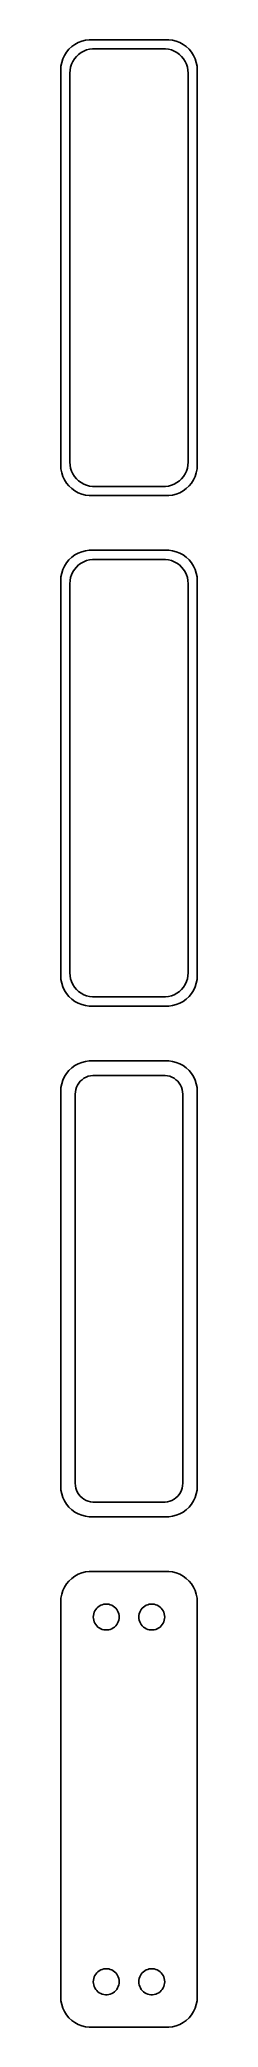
# Model space of a CAD drawing. Header units: metres. Extents: x -11 to 11, y 299 to 625.
import ezdxf

# ---------------------------------------------------------------- set-up
doc = ezdxf.new("R2010")
doc.units = ezdxf.units.M

msp = doc.modelspace()

# ---------------------------------------------------------------- linework, layer by layer
for p, q in [((-8.92912, 624.722), (-9.43712, 624.353)), ((-8.37889, 625.024), (-8.92912, 624.722)), ((-7.79507, 625.255), (-8.37889, 625.024)), ((-7.1869, 625.411), (-7.79507, 625.255)), ((-6.56395, 625.49), (-7.1869, 625.411)), ((6.56395, 625.49), (-6.56395, 625.49)), ((7.1869, 625.411), (6.56395, 625.49)), ((7.79507, 625.255), (7.1869, 625.411)), ((8.37889, 625.024), (7.79507, 625.255)), ((8.92912, 624.722), (8.37889, 625.024)), ((9.43712, 624.353), (8.92912, 624.722)), ((-11.0929, 621.743), (-11.2106, 621.127)), ((-10.8989, 622.341), (-11.0929, 621.743)), ((-10.6315, 622.909), (-10.8989, 622.341)), ((-10.2951, 623.439), (-10.6315, 622.909)), ((-9.89484, 623.923), (-10.2951, 623.439)), ((-9.43712, 624.353), (-9.89484, 623.923)), ((-9.62433, 620.995), (-9.4691, 621.472)), ((-9.4691, 621.472), (-9.25522, 621.927)), ((-9.25522, 621.927), (-8.98605, 622.351)), ((-8.98605, 622.351), (-8.66586, 622.738)), ((-8.66586, 622.738), (-8.29968, 623.082)), ((-8.29968, 623.082), (-7.8933, 623.377)), ((-7.8933, 623.377), (-7.45311, 623.619)), ((-7.45311, 623.619), (-6.98605, 623.804)), ((-6.98605, 623.804), (-6.49951, 623.929)), ((-6.49951, 623.929), (-6.00116, 623.992)), ((-6.00116, 623.992), (6.00116, 623.992)), ((6.00116, 623.992), (6.49951, 623.929)), ((6.49951, 623.929), (6.98605, 623.804)), ((6.98605, 623.804), (7.45311, 623.619)), ((7.45311, 623.619), (7.8933, 623.377)), ((7.8933, 623.377), (8.29968, 623.082)), ((8.29968, 623.082), (8.66586, 622.738)), ((8.66586, 622.738), (8.98605, 622.351)), ((8.98605, 622.351), (9.25522, 621.927)), ((9.25522, 621.927), (9.4691, 621.472)), ((9.89484, 623.923), (9.43712, 624.353)), ((9.4691, 621.472), (9.62433, 620.995)), ((10.2951, 623.439), (9.89484, 623.923)), ((10.6315, 622.909), (10.2951, 623.439)), ((10.8989, 622.341), (10.6315, 622.909)), ((11.0929, 621.743), (10.8989, 622.341)), ((11.2106, 621.127), (11.0929, 621.743)), ((-11.2106, 621.127), (-11.25, 620.5)), ((-11.25, 620.5), (-11.25, 555.5)), ((-9.75, 620), (-9.71844, 620.501)), ((-9.75, 556), (-9.75, 620)), ((-9.71844, 620.501), (-9.62433, 620.995)), ((9.62433, 620.995), (9.71844, 620.501)), ((9.71844, 620.501), (9.75, 620)), ((9.75, 620), (9.75, 556)), ((11.25, 620.5), (11.2106, 621.127)), ((11.25, 555.5), (11.25, 620.5)), ((-9.71844, 555.499), (-9.75, 556)), ((9.75, 556), (9.71844, 555.499)), ((-11.25, 555.5), (-11.2106, 554.873)), ((-11.2106, 554.873), (-11.0929, 554.257)), ((-11.0929, 554.257), (-10.8989, 553.659)), ((-10.8989, 553.659), (-10.6315, 553.091)), ((-10.6315, 553.091), (-10.2951, 552.561)), ((-9.62433, 555.005), (-9.71844, 555.499)), ((-9.4691, 554.528), (-9.62433, 555.005)), ((-9.25522, 554.073), (-9.4691, 554.528)), ((-8.98605, 553.649), (-9.25522, 554.073)), ((-8.66586, 553.262), (-8.98605, 553.649)), ((-8.29968, 552.918), (-8.66586, 553.262)), ((-7.8933, 552.623), (-8.29968, 552.918)), ((-7.45311, 552.381), (-7.8933, 552.623)), ((7.8933, 552.623), (7.45311, 552.381)), ((8.29968, 552.918), (7.8933, 552.623)), ((8.66586, 553.262), (8.29968, 552.918)), ((8.98605, 553.649), (8.66586, 553.262)), ((9.25522, 554.073), (8.98605, 553.649)), ((9.4691, 554.528), (9.25522, 554.073)), ((9.62433, 555.005), (9.4691, 554.528)), ((9.71844, 555.499), (9.62433, 555.005)), ((10.2951, 552.561), (10.6315, 553.091)), ((10.6315, 553.091), (10.8989, 553.659)), ((10.8989, 553.659), (11.0929, 554.257)), ((11.0929, 554.257), (11.2106, 554.873)), ((11.2106, 554.873), (11.25, 555.5)), ((-10.2951, 552.561), (-9.89484, 552.077)), ((-9.89484, 552.077), (-9.43712, 551.647)), ((-9.43712, 551.647), (-8.92912, 551.278)), ((-8.92912, 551.278), (-8.37889, 550.976)), ((-8.37889, 550.976), (-7.79507, 550.745)), ((-7.79507, 550.745), (-7.1869, 550.589)), ((-6.98605, 552.196), (-7.45311, 552.381)), ((-7.1869, 550.589), (-6.56395, 550.51)), ((-6.49951, 552.071), (-6.98605, 552.196)), ((-6.56395, 550.51), (6.56395, 550.51)), ((-6.00116, 552.008), (-6.49951, 552.071)), ((6.00116, 552.008), (-6.00116, 552.008)), ((6.49951, 552.071), (6.00116, 552.008)), ((6.98605, 552.196), (6.49951, 552.071)), ((6.56395, 550.51), (7.1869, 550.589)), ((7.45311, 552.381), (6.98605, 552.196)), ((7.1869, 550.589), (7.79507, 550.745)), ((7.79507, 550.745), (8.37889, 550.976)), ((8.37889, 550.976), (8.92912, 551.278)), ((8.92912, 551.278), (9.43712, 551.647)), ((9.43712, 551.647), (9.89484, 552.077)), ((9.89484, 552.077), (10.2951, 552.561)), ((-9.89484, 539.923), (-10.2951, 539.439)), ((-9.43712, 540.353), (-9.89484, 539.923)), ((-8.92912, 540.722), (-9.43712, 540.353)), ((-8.37889, 541.024), (-8.92912, 540.722)), ((-7.79507, 541.255), (-8.37889, 541.024)), ((-7.8933, 539.377), (-7.45311, 539.619)), ((-7.1869, 541.411), (-7.79507, 541.255)), ((-7.45311, 539.619), (-6.98605, 539.804)), ((-6.56395, 541.49), (-7.1869, 541.411)), ((-6.98605, 539.804), (-6.49951, 539.929)), ((6.56395, 541.49), (-6.56395, 541.49)), ((-6.49951, 539.929), (-6.00116, 539.992)), ((-6.00116, 539.992), (6.00116, 539.992)), ((6.00116, 539.992), (6.49951, 539.929)), ((6.49951, 539.929), (6.98605, 539.804)), ((7.1869, 541.411), (6.56395, 541.49)), ((6.98605, 539.804), (7.45311, 539.619)), ((7.79507, 541.255), (7.1869, 541.411)), ((7.45311, 539.619), (7.8933, 539.377)), ((8.37889, 541.024), (7.79507, 541.255)), ((8.92912, 540.722), (8.37889, 541.024)), ((9.43712, 540.353), (8.92912, 540.722)), ((9.89484, 539.923), (9.43712, 540.353)), ((10.2951, 539.439), (9.89484, 539.923)), ((-11.2106, 537.127), (-11.25, 536.5)), ((-11.25, 536.5), (-11.25, 471.5)), ((-11.0929, 537.743), (-11.2106, 537.127)), ((-10.8989, 538.341), (-11.0929, 537.743)), ((-10.6315, 538.909), (-10.8989, 538.341)), ((-10.2951, 539.439), (-10.6315, 538.909)), ((-9.75, 536), (-9.71844, 536.501)), ((-9.71844, 536.501), (-9.62433, 536.995)), ((-9.62433, 536.995), (-9.4691, 537.472)), ((-9.4691, 537.472), (-9.25522, 537.927)), ((-9.25522, 537.927), (-8.98605, 538.351)), ((-8.98605, 538.351), (-8.66586, 538.738)), ((-8.66586, 538.738), (-8.29968, 539.082)), ((-8.29968, 539.082), (-7.8933, 539.377)), ((7.8933, 539.377), (8.29968, 539.082)), ((8.29968, 539.082), (8.66586, 538.738)), ((8.66586, 538.738), (8.98605, 538.351)), ((8.98605, 538.351), (9.25522, 537.927)), ((9.25522, 537.927), (9.4691, 537.472)), ((9.4691, 537.472), (9.62433, 536.995)), ((9.62433, 536.995), (9.71844, 536.501)), ((9.71844, 536.501), (9.75, 536)), ((10.6315, 538.909), (10.2951, 539.439)), ((10.8989, 538.341), (10.6315, 538.909)), ((11.0929, 537.743), (10.8989, 538.341)), ((11.2106, 537.127), (11.0929, 537.743)), ((11.25, 536.5), (11.2106, 537.127)), ((11.25, 471.5), (11.25, 536.5)), ((-9.75, 472), (-9.75, 536)), ((9.75, 536), (9.75, 472)), ((-11.25, 471.5), (-11.2106, 470.873)), ((-11.2106, 470.873), (-11.0929, 470.257)), ((-9.71844, 471.499), (-9.75, 472)), ((-9.62433, 471.005), (-9.71844, 471.499)), ((-9.4691, 470.528), (-9.62433, 471.005)), ((9.62433, 471.005), (9.4691, 470.528)), ((9.71844, 471.499), (9.62433, 471.005)), ((9.75, 472), (9.71844, 471.499)), ((11.0929, 470.257), (11.2106, 470.873)), ((11.2106, 470.873), (11.25, 471.5)), ((-11.0929, 470.257), (-10.8989, 469.659)), ((-10.8989, 469.659), (-10.6315, 469.091)), ((-10.6315, 469.091), (-10.2951, 468.561)), ((-10.2951, 468.561), (-9.89484, 468.077)), ((-9.89484, 468.077), (-9.43712, 467.647)), ((-9.25522, 470.073), (-9.4691, 470.528)), ((-9.43712, 467.647), (-8.92912, 467.278)), ((-8.98605, 469.649), (-9.25522, 470.073)), ((-8.66586, 469.262), (-8.98605, 469.649)), ((-8.29968, 468.918), (-8.66586, 469.262)), ((-7.8933, 468.623), (-8.29968, 468.918)), ((-7.45311, 468.381), (-7.8933, 468.623)), ((-6.98605, 468.196), (-7.45311, 468.381)), ((-6.49951, 468.071), (-6.98605, 468.196)), ((-6.00116, 468.008), (-6.49951, 468.071)), ((6.00116, 468.008), (-6.00116, 468.008)), ((6.49951, 468.071), (6.00116, 468.008)), ((6.98605, 468.196), (6.49951, 468.071)), ((7.45311, 468.381), (6.98605, 468.196)), ((7.8933, 468.623), (7.45311, 468.381)), ((8.29968, 468.918), (7.8933, 468.623)), ((8.66586, 469.262), (8.29968, 468.918)), ((8.98605, 469.649), (8.66586, 469.262)), ((8.92912, 467.278), (9.43712, 467.647)), ((9.25522, 470.073), (8.98605, 469.649)), ((9.4691, 470.528), (9.25522, 470.073)), ((9.43712, 467.647), (9.89484, 468.077)), ((9.89484, 468.077), (10.2951, 468.561)), ((10.2951, 468.561), (10.6315, 469.091)), ((10.6315, 469.091), (10.8989, 469.659)), ((10.8989, 469.659), (11.0929, 470.257)), ((-8.92912, 467.278), (-8.37889, 466.976)), ((-8.37889, 466.976), (-7.79507, 466.745)), ((-7.79507, 466.745), (-7.1869, 466.589)), ((-7.1869, 466.589), (-6.56395, 466.51)), ((-6.56395, 466.51), (6.56395, 466.51)), ((6.56395, 466.51), (7.1869, 466.589)), ((7.1869, 466.589), (7.79507, 466.745)), ((7.79507, 466.745), (8.37889, 466.976)), ((8.37889, 466.976), (8.92912, 467.278)), ((-10.6315, 454.909), (-10.8989, 454.341)), ((-10.2951, 455.439), (-10.6315, 454.909)), ((-9.89484, 455.923), (-10.2951, 455.439)), ((-9.43712, 456.353), (-9.89484, 455.923)), ((-8.92912, 456.722), (-9.43712, 456.353)), ((-8.37889, 457.024), (-8.92912, 456.722)), ((-7.79507, 457.255), (-8.37889, 457.024)), ((-7.1869, 457.411), (-7.79507, 457.255)), ((-7.73424, 454.399), (-7.41798, 454.628)), ((-7.41798, 454.628), (-7.07541, 454.817)), ((-6.56395, 457.49), (-7.1869, 457.411)), ((-7.07541, 454.817), (-6.71194, 454.961)), ((-6.71194, 454.961), (-6.3333, 455.058)), ((6.56395, 457.49), (-6.56395, 457.49)), ((-6.3333, 455.058), (-5.94545, 455.107)), ((-5.94545, 455.107), (5.94545, 455.107)), ((5.94545, 455.107), (6.3333, 455.058)), ((6.3333, 455.058), (6.71194, 454.961)), ((7.1869, 457.411), (6.56395, 457.49)), ((6.71194, 454.961), (7.07541, 454.817)), ((7.07541, 454.817), (7.41798, 454.628)), ((7.79507, 457.255), (7.1869, 457.411)), ((7.41798, 454.628), (7.73424, 454.399)), ((8.37889, 457.024), (7.79507, 457.255)), ((8.92912, 456.722), (8.37889, 457.024)), ((9.43712, 456.353), (8.92912, 456.722)), ((9.89484, 455.923), (9.43712, 456.353)), ((10.2951, 455.439), (9.89484, 455.923)), ((10.6315, 454.909), (10.2951, 455.439)), ((10.8989, 454.341), (10.6315, 454.909)), ((-11.2106, 453.127), (-11.25, 452.5)), ((-11.25, 452.5), (-11.25, 387.5)), ((-11.0929, 453.743), (-11.2106, 453.127)), ((-10.8989, 454.341), (-11.0929, 453.743)), ((-8.86292, 452), (-8.83836, 452.39)), ((-8.86292, 388), (-8.86292, 452)), ((-8.83836, 452.39), (-8.76512, 452.774)), ((-8.76512, 452.774), (-8.64432, 453.146)), ((-8.64432, 453.146), (-8.47786, 453.5)), ((-8.47786, 453.5), (-8.2684, 453.83)), ((-8.2684, 453.83), (-8.01921, 454.131)), ((-8.01921, 454.131), (-7.73424, 454.399)), ((7.73424, 454.399), (8.01921, 454.131)), ((8.01921, 454.131), (8.2684, 453.83)), ((8.2684, 453.83), (8.47786, 453.5)), ((8.47786, 453.5), (8.64432, 453.146)), ((8.64432, 453.146), (8.76512, 452.774)), ((8.76512, 452.774), (8.83836, 452.39)), ((8.83836, 452.39), (8.86292, 452)), ((8.86292, 452), (8.86292, 388)), ((11.0929, 453.743), (10.8989, 454.341)), ((11.2106, 453.127), (11.0929, 453.743)), ((11.25, 452.5), (11.2106, 453.127)), ((11.25, 387.5), (11.25, 452.5)), ((-11.25, 387.5), (-11.2106, 386.873)), ((-11.2106, 386.873), (-11.0929, 386.257)), ((-11.0929, 386.257), (-10.8989, 385.659)), ((-8.83836, 387.61), (-8.86292, 388)), ((-8.76512, 387.226), (-8.83836, 387.61)), ((-8.64432, 386.854), (-8.76512, 387.226)), ((-8.47786, 386.5), (-8.64432, 386.854)), ((-8.2684, 386.17), (-8.47786, 386.5)), ((-8.01921, 385.869), (-8.2684, 386.17)), ((-7.73424, 385.601), (-8.01921, 385.869)), ((8.01921, 385.869), (7.73424, 385.601)), ((8.2684, 386.17), (8.01921, 385.869)), ((8.47786, 386.5), (8.2684, 386.17)), ((8.64432, 386.854), (8.47786, 386.5)), ((8.76512, 387.226), (8.64432, 386.854)), ((8.83836, 387.61), (8.76512, 387.226)), ((8.86292, 388), (8.83836, 387.61)), ((10.8989, 385.659), (11.0929, 386.257)), ((11.0929, 386.257), (11.2106, 386.873)), ((11.2106, 386.873), (11.25, 387.5)), ((-10.8989, 385.659), (-10.6315, 385.091)), ((-10.6315, 385.091), (-10.2951, 384.561)), ((-10.2951, 384.561), (-9.89484, 384.077)), ((-9.89484, 384.077), (-9.43712, 383.647)), ((-9.43712, 383.647), (-8.92912, 383.278)), ((-8.92912, 383.278), (-8.37889, 382.976)), ((-8.37889, 382.976), (-7.79507, 382.745)), ((-7.79507, 382.745), (-7.1869, 382.589)), ((-7.41798, 385.372), (-7.73424, 385.601)), ((-7.07541, 385.183), (-7.41798, 385.372)), ((-7.1869, 382.589), (-6.56395, 382.51)), ((-6.71194, 385.039), (-7.07541, 385.183)), ((-6.3333, 384.942), (-6.71194, 385.039)), ((-5.94545, 384.893), (-6.3333, 384.942)), ((5.94545, 384.893), (-5.94545, 384.893)), ((6.3333, 384.942), (5.94545, 384.893)), ((6.71194, 385.039), (6.3333, 384.942)), ((6.56395, 382.51), (7.1869, 382.589)), ((7.07541, 385.183), (6.71194, 385.039)), ((7.41798, 385.372), (7.07541, 385.183)), ((7.1869, 382.589), (7.79507, 382.745)), ((7.73424, 385.601), (7.41798, 385.372)), ((7.79507, 382.745), (8.37889, 382.976)), ((8.37889, 382.976), (8.92912, 383.278)), ((8.92912, 383.278), (9.43712, 383.647)), ((9.43712, 383.647), (9.89484, 384.077)), ((9.89484, 384.077), (10.2951, 384.561)), ((10.2951, 384.561), (10.6315, 385.091)), ((10.6315, 385.091), (10.8989, 385.659)), ((-6.56395, 382.51), (6.56395, 382.51)), ((-8.37889, 373.024), (-8.92912, 372.722)), ((-7.79507, 373.255), (-8.37889, 373.024)), ((-7.1869, 373.411), (-7.79507, 373.255)), ((-6.56395, 373.49), (-7.1869, 373.411)), ((6.56395, 373.49), (-6.56395, 373.49)), ((7.1869, 373.411), (6.56395, 373.49)), ((7.79507, 373.255), (7.1869, 373.411)), ((8.37889, 373.024), (7.79507, 373.255)), ((8.92912, 372.722), (8.37889, 373.024)), ((-11.0929, 369.743), (-11.2106, 369.127)), ((-10.8989, 370.341), (-11.0929, 369.743)), ((-10.6315, 370.909), (-10.8989, 370.341)), ((-10.2951, 371.439), (-10.6315, 370.909)), ((-9.89484, 371.923), (-10.2951, 371.439)), ((-9.43712, 372.353), (-9.89484, 371.923)), ((-8.92912, 372.722), (-9.43712, 372.353)), ((9.43712, 372.353), (8.92912, 372.722)), ((9.89484, 371.923), (9.43712, 372.353)), ((10.2951, 371.439), (9.89484, 371.923)), ((10.6315, 370.909), (10.2951, 371.439)), ((10.8989, 370.341), (10.6315, 370.909)), ((11.0929, 369.743), (10.8989, 370.341)), ((11.2106, 369.127), (11.0929, 369.743)), ((-11.2106, 369.127), (-11.25, 368.5)), ((-11.25, 368.5), (-11.25, 303.5)), ((-5.88528, 366), (-5.86845, 366.268)), ((-5.86845, 366.268), (-5.81821, 366.531)), ((-5.81821, 366.531), (-5.73534, 366.786)), ((-5.73534, 366.786), (-5.62117, 367.029)), ((-5.62117, 367.029), (-5.47748, 367.255)), ((-5.47748, 367.255), (-5.30655, 367.462)), ((-5.30655, 367.462), (-5.11108, 367.645)), ((-5.11108, 367.645), (-4.89413, 367.803)), ((-4.89413, 367.803), (-4.65915, 367.932)), ((-4.65915, 367.932), (-4.40984, 368.031)), ((-4.40984, 368.031), (-4.1501, 368.097)), ((-4.1501, 368.097), (-3.88406, 368.131)), ((-3.88406, 368.131), (-3.61592, 368.131)), ((-3.61592, 368.131), (-3.34988, 368.097)), ((-3.34988, 368.097), (-3.09015, 368.031)), ((-3.09015, 368.031), (-2.84084, 367.932)), ((-2.84084, 367.932), (-2.60585, 367.803)), ((-2.60585, 367.803), (-2.3889, 367.645)), ((-2.3889, 367.645), (-2.19344, 367.462)), ((-2.19344, 367.462), (-2.02251, 367.255)), ((-2.02251, 367.255), (-1.87881, 367.029)), ((-1.87881, 367.029), (-1.76465, 366.786)), ((-1.76465, 366.786), (-1.68178, 366.531)), ((-1.68178, 366.531), (-1.63153, 366.268)), ((-1.63153, 366.268), (-1.6147, 366)), ((1.6147, 366), (1.63153, 366.268)), ((1.63153, 366.268), (1.68178, 366.531)), ((1.68178, 366.531), (1.76465, 366.786)), ((1.76465, 366.786), (1.87881, 367.029)), ((1.87881, 367.029), (2.02251, 367.255)), ((2.02251, 367.255), (2.19344, 367.462)), ((2.19344, 367.462), (2.3889, 367.645)), ((2.3889, 367.645), (2.60585, 367.803)), ((2.60585, 367.803), (2.84084, 367.932)), ((2.84084, 367.932), (3.09015, 368.031)), ((3.09015, 368.031), (3.34988, 368.097)), ((3.34988, 368.097), (3.61592, 368.131)), ((3.61592, 368.131), (3.88406, 368.131)), ((3.88406, 368.131), (4.1501, 368.097)), ((4.1501, 368.097), (4.40984, 368.031)), ((4.40984, 368.031), (4.65915, 367.932)), ((4.65915, 367.932), (4.89413, 367.803)), ((4.89413, 367.803), (5.11108, 367.645)), ((5.11108, 367.645), (5.30655, 367.462)), ((5.30655, 367.462), (5.47748, 367.255)), ((5.47748, 367.255), (5.62117, 367.029)), ((5.62117, 367.029), (5.73534, 366.786)), ((5.73534, 366.786), (5.81821, 366.531)), ((5.81821, 366.531), (5.86845, 366.268)), ((5.86845, 366.268), (5.88528, 366)), ((11.25, 368.5), (11.2106, 369.127)), ((11.25, 303.5), (11.25, 368.5)), ((-5.86845, 365.732), (-5.88528, 366)), ((-5.81821, 365.469), (-5.86845, 365.732)), ((-5.73534, 365.214), (-5.81821, 365.469)), ((-5.62117, 364.971), (-5.73534, 365.214)), ((-5.47748, 364.745), (-5.62117, 364.971)), ((-5.30655, 364.538), (-5.47748, 364.745)), ((-5.11108, 364.355), (-5.30655, 364.538)), ((-4.89413, 364.197), (-5.11108, 364.355)), ((-4.65915, 364.068), (-4.89413, 364.197)), ((-4.40984, 363.969), (-4.65915, 364.068)), ((-4.1501, 363.903), (-4.40984, 363.969)), ((-3.88406, 363.869), (-4.1501, 363.903)), ((-3.61592, 363.869), (-3.88406, 363.869)), ((-3.34988, 363.903), (-3.61592, 363.869)), ((-3.09015, 363.969), (-3.34988, 363.903)), ((-2.84084, 364.068), (-3.09015, 363.969)), ((-2.60585, 364.197), (-2.84084, 364.068)), ((-2.3889, 364.355), (-2.60585, 364.197)), ((-2.19344, 364.538), (-2.3889, 364.355)), ((-2.02251, 364.745), (-2.19344, 364.538)), ((-1.87881, 364.971), (-2.02251, 364.745)), ((-1.76465, 365.214), (-1.87881, 364.971)), ((-1.68178, 365.469), (-1.76465, 365.214)), ((-1.63153, 365.732), (-1.68178, 365.469)), ((-1.6147, 366), (-1.63153, 365.732)), ((1.63153, 365.732), (1.6147, 366)), ((1.68178, 365.469), (1.63153, 365.732)), ((1.76465, 365.214), (1.68178, 365.469)), ((1.87881, 364.971), (1.76465, 365.214)), ((2.02251, 364.745), (1.87881, 364.971)), ((2.19344, 364.538), (2.02251, 364.745)), ((2.3889, 364.355), (2.19344, 364.538)), ((2.60585, 364.197), (2.3889, 364.355)), ((2.84084, 364.068), (2.60585, 364.197)), ((3.09015, 363.969), (2.84084, 364.068)), ((3.34988, 363.903), (3.09015, 363.969)), ((3.61592, 363.869), (3.34988, 363.903)), ((3.88406, 363.869), (3.61592, 363.869)), ((4.1501, 363.903), (3.88406, 363.869)), ((4.40984, 363.969), (4.1501, 363.903)), ((4.65915, 364.068), (4.40984, 363.969)), ((4.89413, 364.197), (4.65915, 364.068)), ((5.11108, 364.355), (4.89413, 364.197)), ((5.30655, 364.538), (5.11108, 364.355)), ((5.47748, 364.745), (5.30655, 364.538)), ((5.62117, 364.971), (5.47748, 364.745)), ((5.73534, 365.214), (5.62117, 364.971)), ((5.81821, 365.469), (5.73534, 365.214)), ((5.86845, 365.732), (5.81821, 365.469)), ((5.88528, 366), (5.86845, 365.732)), ((-5.47748, 307.255), (-5.30655, 307.462)), ((-5.30655, 307.462), (-5.11108, 307.645)), ((-5.11108, 307.645), (-4.89413, 307.803)), ((-4.89413, 307.803), (-4.65915, 307.932)), ((-4.65915, 307.932), (-4.40984, 308.031)), ((-4.40984, 308.031), (-4.1501, 308.097)), ((-4.1501, 308.097), (-3.88406, 308.131)), ((-3.88406, 308.131), (-3.61592, 308.131)), ((-3.61592, 308.131), (-3.34988, 308.097)), ((-3.34988, 308.097), (-3.09015, 308.031)), ((-3.09015, 308.031), (-2.84084, 307.932)), ((-2.84084, 307.932), (-2.60585, 307.803)), ((-2.60585, 307.803), (-2.3889, 307.645)), ((-2.3889, 307.645), (-2.19344, 307.462)), ((-2.19344, 307.462), (-2.02251, 307.255)), ((2.02251, 307.255), (2.19344, 307.462)), ((2.19344, 307.462), (2.3889, 307.645)), ((2.3889, 307.645), (2.60585, 307.803)), ((2.60585, 307.803), (2.84084, 307.932)), ((2.84084, 307.932), (3.09015, 308.031)), ((3.09015, 308.031), (3.34988, 308.097)), ((3.34988, 308.097), (3.61592, 308.131)), ((3.61592, 308.131), (3.88406, 308.131)), ((3.88406, 308.131), (4.1501, 308.097)), ((4.1501, 308.097), (4.40984, 308.031)), ((4.40984, 308.031), (4.65915, 307.932)), ((4.65915, 307.932), (4.89413, 307.803)), ((4.89413, 307.803), (5.11108, 307.645)), ((5.11108, 307.645), (5.30655, 307.462)), ((5.30655, 307.462), (5.47748, 307.255)), ((-5.88528, 306), (-5.86845, 306.268)), ((-5.86845, 305.732), (-5.88528, 306)), ((-5.86845, 306.268), (-5.81821, 306.531)), ((-5.81821, 305.469), (-5.86845, 305.732)), ((-5.81821, 306.531), (-5.73534, 306.786)), ((-5.73534, 305.214), (-5.81821, 305.469)), ((-5.73534, 306.786), (-5.62117, 307.029)), ((-5.62117, 304.971), (-5.73534, 305.214)), ((-5.62117, 307.029), (-5.47748, 307.255)), ((-5.47748, 304.745), (-5.62117, 304.971)), ((-5.30655, 304.538), (-5.47748, 304.745)), ((-5.11108, 304.355), (-5.30655, 304.538)), ((-4.89413, 304.197), (-5.11108, 304.355)), ((-4.65915, 304.068), (-4.89413, 304.197)), ((-2.60585, 304.197), (-2.84084, 304.068)), ((-2.3889, 304.355), (-2.60585, 304.197)), ((-2.19344, 304.538), (-2.3889, 304.355)), ((-2.02251, 304.745), (-2.19344, 304.538)), ((-2.02251, 307.255), (-1.87881, 307.029)), ((-1.87881, 304.971), (-2.02251, 304.745)), ((-1.87881, 307.029), (-1.76465, 306.786)), ((-1.76465, 305.214), (-1.87881, 304.971)), ((-1.76465, 306.786), (-1.68178, 306.531)), ((-1.68178, 305.469), (-1.76465, 305.214)), ((-1.68178, 306.531), (-1.63153, 306.268)), ((-1.63153, 305.732), (-1.68178, 305.469)), ((-1.63153, 306.268), (-1.6147, 306)), ((-1.6147, 306), (-1.63153, 305.732)), ((1.6147, 306), (1.63153, 306.268)), ((1.63153, 305.732), (1.6147, 306)), ((1.63153, 306.268), (1.68178, 306.531)), ((1.68178, 305.469), (1.63153, 305.732)), ((1.68178, 306.531), (1.76465, 306.786)), ((1.76465, 305.214), (1.68178, 305.469)), ((1.76465, 306.786), (1.87881, 307.029)), ((1.87881, 304.971), (1.76465, 305.214)), ((1.87881, 307.029), (2.02251, 307.255)), ((2.02251, 304.745), (1.87881, 304.971)), ((2.19344, 304.538), (2.02251, 304.745)), ((2.3889, 304.355), (2.19344, 304.538)), ((2.60585, 304.197), (2.3889, 304.355)), ((2.84084, 304.068), (2.60585, 304.197)), ((4.89413, 304.197), (4.65915, 304.068)), ((5.11108, 304.355), (4.89413, 304.197)), ((5.30655, 304.538), (5.11108, 304.355)), ((5.47748, 304.745), (5.30655, 304.538)), ((5.47748, 307.255), (5.62117, 307.029)), ((5.62117, 304.971), (5.47748, 304.745)), ((5.62117, 307.029), (5.73534, 306.786)), ((5.73534, 305.214), (5.62117, 304.971)), ((5.73534, 306.786), (5.81821, 306.531)), ((5.81821, 305.469), (5.73534, 305.214)), ((5.81821, 306.531), (5.86845, 306.268)), ((5.86845, 305.732), (5.81821, 305.469)), ((5.86845, 306.268), (5.88528, 306)), ((5.88528, 306), (5.86845, 305.732)), ((-11.25, 303.5), (-11.2106, 302.873)), ((-11.2106, 302.873), (-11.0929, 302.257)), ((-11.0929, 302.257), (-10.8989, 301.659)), ((-10.8989, 301.659), (-10.6315, 301.091)), ((-10.6315, 301.091), (-10.2951, 300.561)), ((-4.40984, 303.969), (-4.65915, 304.068)), ((-4.1501, 303.903), (-4.40984, 303.969)), ((-3.88406, 303.869), (-4.1501, 303.903)), ((-3.61592, 303.869), (-3.88406, 303.869)), ((-3.34988, 303.903), (-3.61592, 303.869)), ((-3.09015, 303.969), (-3.34988, 303.903)), ((-2.84084, 304.068), (-3.09015, 303.969)), ((3.09015, 303.969), (2.84084, 304.068)), ((3.34988, 303.903), (3.09015, 303.969)), ((3.61592, 303.869), (3.34988, 303.903)), ((3.88406, 303.869), (3.61592, 303.869)), ((4.1501, 303.903), (3.88406, 303.869)), ((4.40984, 303.969), (4.1501, 303.903)), ((4.65915, 304.068), (4.40984, 303.969)), ((10.2951, 300.561), (10.6315, 301.091)), ((10.6315, 301.091), (10.8989, 301.659)), ((10.8989, 301.659), (11.0929, 302.257)), ((11.0929, 302.257), (11.2106, 302.873)), ((11.2106, 302.873), (11.25, 303.5)), ((-10.2951, 300.561), (-9.89484, 300.077)), ((-9.89484, 300.077), (-9.43712, 299.647)), ((-9.43712, 299.647), (-8.92912, 299.278)), ((-8.92912, 299.278), (-8.37889, 298.976)), ((-8.37889, 298.976), (-7.79507, 298.745)), ((-7.79507, 298.745), (-7.1869, 298.589)), ((-7.1869, 298.589), (-6.56395, 298.51)), ((-6.56395, 298.51), (6.56395, 298.51)), ((6.56395, 298.51), (7.1869, 298.589)), ((7.1869, 298.589), (7.79507, 298.745)), ((7.79507, 298.745), (8.37889, 298.976)), ((8.37889, 298.976), (8.92912, 299.278)), ((8.92912, 299.278), (9.43712, 299.647)), ((9.43712, 299.647), (9.89484, 300.077)), ((9.89484, 300.077), (10.2951, 300.561))]:
    msp.add_line(p, q)

doc.saveas('drawing.dxf')
